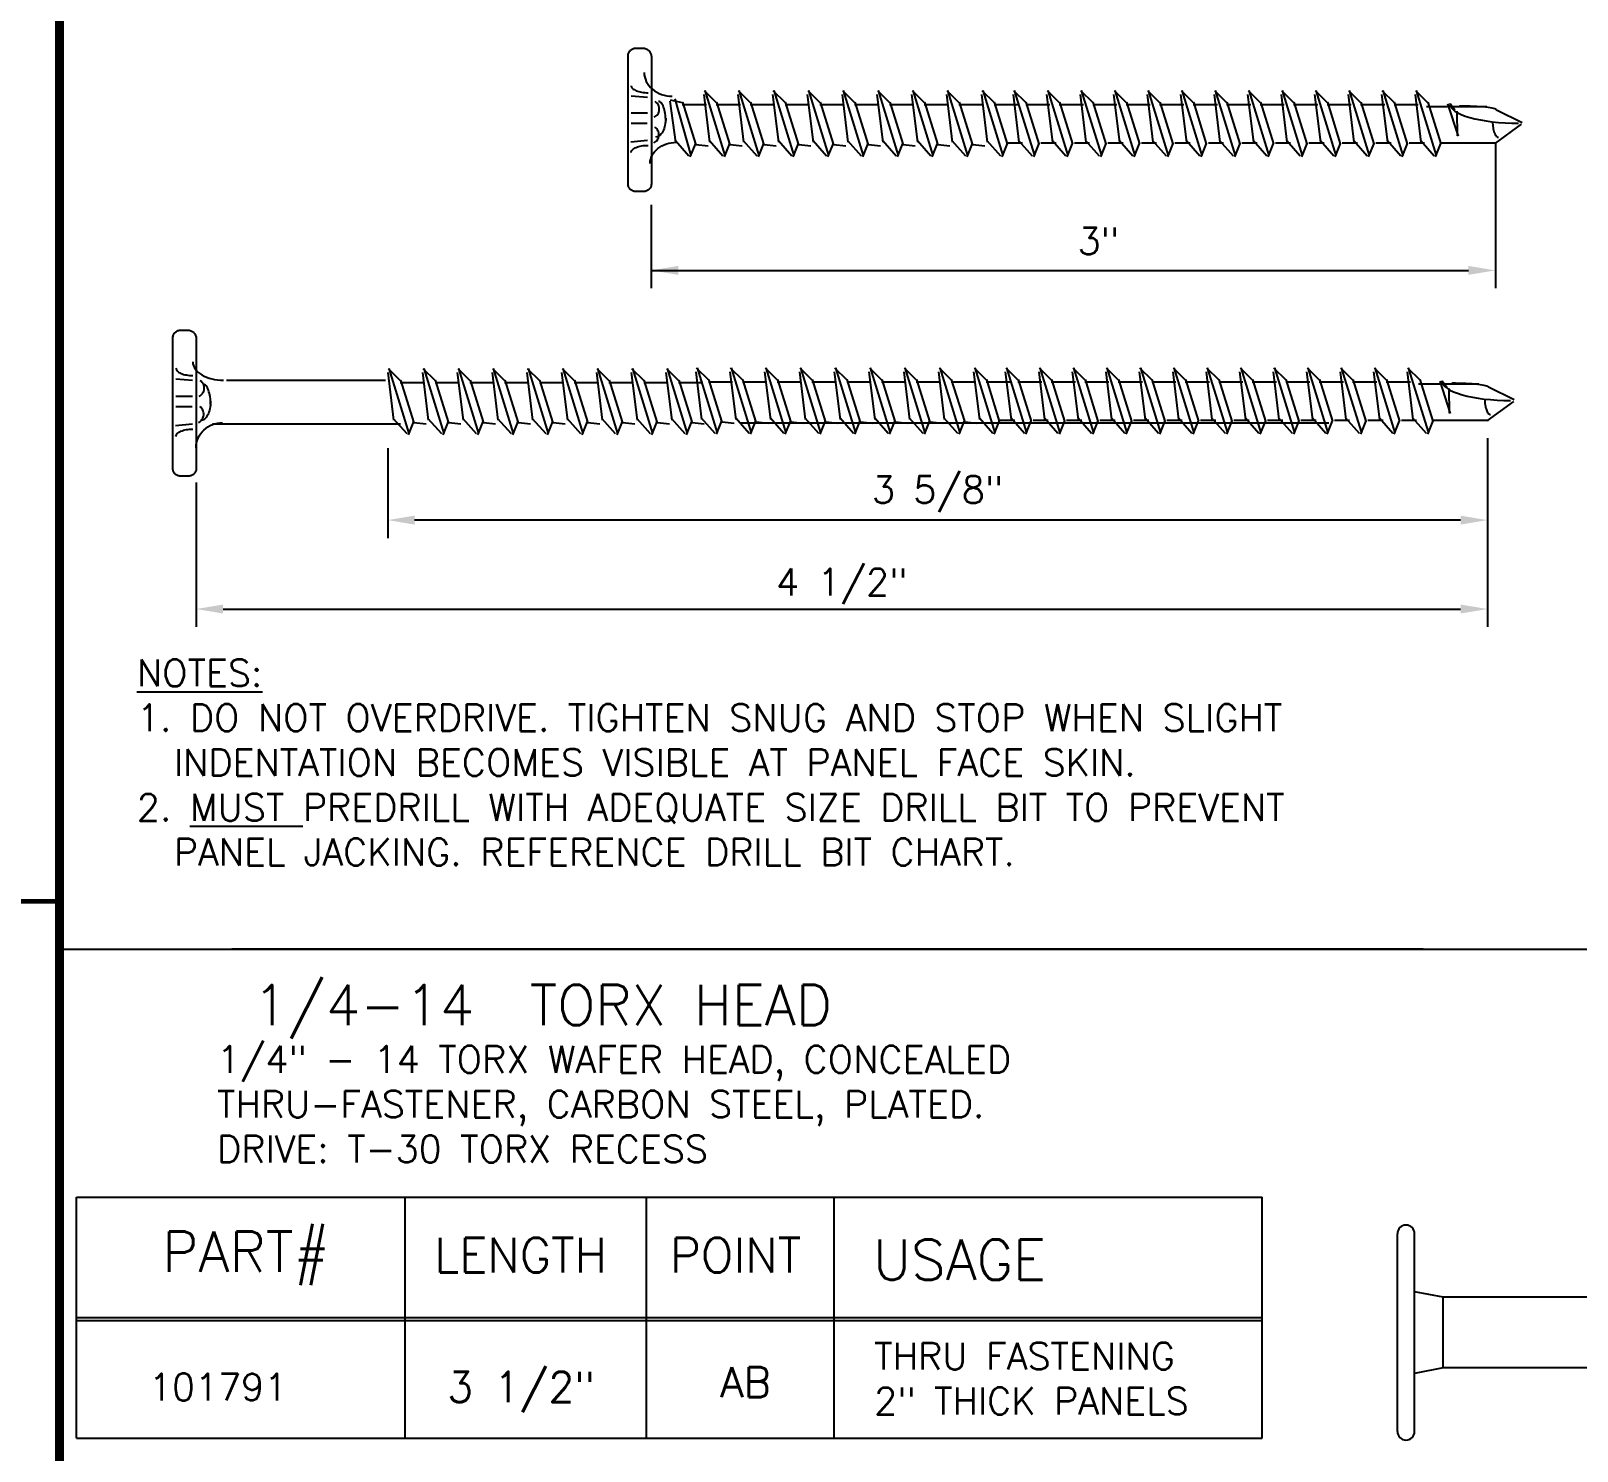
# Model space of a CAD drawing. Header units: inches. Extents: x 0 to 10293, y 0 to 4182.
# Drawn here: x 222.52 to 244.08, y 24.94 to 44.75 of the extents above; entities that cross this region are included whole.
import ezdxf
from ezdxf.enums import TextEntityAlignment as Align

# ---------------------------------------------------------------- set-up
doc = ezdxf.new("R2010")
doc.units = ezdxf.units.IN
doc.header["$LTSCALE"] = 48
doc.header["$MEASUREMENT"] = 0
doc.layers.add('FAST', color=1, linetype='Continuous')
doc.styles.add('SIMPLEX', font='SIMPLEX.SHX')

# ---------------------------------------------------------------- blocks, each defined once
blk = doc.blocks.new('A$C2A3275DE')
at = {"layer": 'FAST', "linetype": 'Continuous'}
for p, q in [((0.002, 1.956), (0, 1.946)), ((0, 1.946), (0, 1.935)), ((0.004, 1.965), (0.002, 1.956)), ((0.008, 1.975), (0.004, 1.965)), ((0.012, 1.984), (0.008, 1.975)), ((0.017, 1.992), (0.012, 1.984)), ((0.023, 2.001), (0.017, 1.992)), ((0.03, 2.008), (0.023, 2.001)), ((0.038, 2.015), (0.03, 2.008)), ((0.046, 2.021), (0.038, 2.015)), ((0.054, 2.026), (0.046, 2.021)), ((0.063, 2.03), (0.054, 2.026)), ((0.073, 2.034), (0.063, 2.03)), ((0.083, 2.036), (0.073, 2.034)), ((0.093, 2.038), (0.083, 2.036)), ((0.103, 2.038), (0.093, 2.038)), ((0.219, 2.038), (0.103, 2.038)), ((0.229, 2.038), (0.219, 2.038)), ((0.239, 2.036), (0.229, 2.038)), ((0.249, 2.034), (0.239, 2.036)), ((0.259, 2.03), (0.249, 2.034)), ((0.269, 2.026), (0.259, 2.03)), ((0.277, 2.02), (0.269, 2.026)), ((0.286, 2.014), (0.277, 2.02)), ((0.294, 2.007), (0.286, 2.014)), ((0.301, 1.999), (0.294, 2.007)), ((0.307, 1.991), (0.301, 1.999)), ((0.312, 1.982), (0.307, 1.991)), ((0.317, 1.973), (0.312, 1.982)), ((0.32, 1.963), (0.317, 1.973)), ((0.323, 1.953), (0.32, 1.963)), ((0.324, 1.943), (0.323, 1.953)), ((0.325, 1.932), (0.324, 1.943)), ((0, 1.935), (0, 0.108)), ((0.325, 0.12), (0.325, 1.932)), ((0.322, 1.642), (0.324, 1.607)), ((0.324, 1.607), (0.329, 1.573)), ((0.329, 1.573), (0.338, 1.54)), ((0.338, 1.54), (0.35, 1.508)), ((0.038, 1.331), (0.273, 1.309)), ((0.043, 1.483), (0.044, 1.473)), ((0.044, 1.473), (0.048, 1.463)), ((0.048, 1.463), (0.053, 1.453)), ((0.053, 1.453), (0.061, 1.444)), ((0.061, 1.444), (0.071, 1.435)), ((0.071, 1.435), (0.083, 1.427)), ((0.083, 1.427), (0.097, 1.419)), ((0.097, 1.419), (0.112, 1.411)), ((0.112, 1.411), (0.13, 1.405)), ((0.13, 1.405), (0.148, 1.399)), ((0.148, 1.399), (0.168, 1.394)), ((0.168, 1.394), (0.189, 1.389)), ((0.189, 1.389), (0.21, 1.386)), ((0.21, 1.386), (0.233, 1.384)), ((0.233, 1.384), (0.256, 1.382)), ((0.256, 1.382), (0.279, 1.382)), ((0.35, 1.508), (0.366, 1.477)), ((0.366, 1.477), (0.384, 1.448)), ((0.384, 1.448), (0.406, 1.421)), ((0.406, 1.421), (0.431, 1.395)), ((0.431, 1.395), (0.458, 1.372)), ((0.458, 1.372), (0.487, 1.351)), ((0.487, 1.351), (0.518, 1.334)), ((0.518, 1.334), (0.551, 1.319)), ((0.551, 1.319), (0.585, 1.308)), ((0.553, 1.307), (3.172, 1.307)), ((0.585, 1.308), (0.62, 1.3)), ((0.62, 1.3), (0.656, 1.295)), ((0.656, 1.295), (0.693, 1.293)), ((3.013, 0.537), (3.292, 1.442)), ((3.265, 1.45), (3.077, 1.24)), ((3.284, 1.462), (3.359, 1.277)), ((3.362, 1.288), (3.531, 1.307)), ((3.498, 0.537), (3.777, 1.442)), ((3.75, 1.45), (3.562, 1.24)), ((3.769, 1.462), (3.844, 1.277)), ((3.848, 1.288), (4.016, 1.307)), ((3.983, 0.537), (4.262, 1.442)), ((4.235, 1.45), (4.047, 1.24)), ((4.254, 1.462), (4.329, 1.277)), ((4.333, 1.288), (4.501, 1.307)), ((4.468, 0.537), (4.747, 1.442)), ((4.72, 1.45), (4.532, 1.24)), ((4.739, 1.462), (4.814, 1.277)), ((4.818, 1.288), (4.986, 1.307)), ((4.953, 0.537), (5.232, 1.442)), ((5.205, 1.45), (5.017, 1.24)), ((5.224, 1.462), (5.299, 1.277)), ((5.303, 1.288), (5.471, 1.307)), ((5.438, 0.537), (5.717, 1.442)), ((5.69, 1.45), (5.503, 1.24)), ((5.709, 1.462), (5.784, 1.277)), ((5.788, 1.288), (5.956, 1.307)), ((5.923, 0.537), (6.202, 1.442)), ((6.175, 1.45), (5.988, 1.24)), ((6.194, 1.462), (6.269, 1.277)), ((6.273, 1.288), (6.441, 1.307)), ((6.408, 0.537), (6.687, 1.442)), ((6.66, 1.45), (6.473, 1.24)), ((6.679, 1.462), (6.754, 1.277)), ((6.758, 1.288), (6.926, 1.307)), ((6.893, 0.537), (7.172, 1.442)), ((7.145, 1.45), (6.958, 1.24)), ((7.164, 1.462), (7.239, 1.277)), ((7.243, 1.288), (7.411, 1.307)), ((7.31, 0.528), (7.589, 1.432)), ((7.562, 1.441), (7.374, 1.231)), ((7.581, 1.453), (7.656, 1.268)), ((7.66, 1.279), (7.828, 1.298)), ((7.784, 0.528), (8.064, 1.432)), ((8.037, 1.441), (7.849, 1.231)), ((7.922, 1.294), (16.122, 1.294)), ((8.055, 1.453), (8.13, 1.268)), ((8.134, 1.279), (8.303, 1.298)), ((8.269, 0.528), (8.549, 1.432)), ((8.522, 1.441), (8.334, 1.231)), ((8.541, 1.453), (8.616, 1.268)), ((8.619, 1.279), (8.788, 1.298)), ((8.755, 0.528), (9.034, 1.432)), ((9.007, 1.441), (8.819, 1.231)), ((9.026, 1.453), (9.101, 1.268)), ((9.105, 1.279), (9.273, 1.298)), ((9.24, 0.528), (9.519, 1.432)), ((9.492, 1.441), (9.304, 1.231)), ((9.511, 1.453), (9.586, 1.268)), ((9.59, 1.279), (9.758, 1.298)), ((9.725, 0.528), (10.004, 1.432)), ((9.977, 1.441), (9.789, 1.231)), ((9.996, 1.453), (10.071, 1.268)), ((10.075, 1.279), (10.243, 1.298)), ((10.21, 0.528), (10.489, 1.432)), ((10.462, 1.441), (10.274, 1.231)), ((10.481, 1.453), (10.556, 1.268)), ((10.56, 1.279), (10.728, 1.298)), ((10.695, 0.528), (10.974, 1.432)), ((10.947, 1.441), (10.759, 1.231)), ((10.966, 1.453), (11.041, 1.268)), ((11.045, 1.279), (11.213, 1.298)), ((11.183, 0.528), (11.463, 1.432)), ((11.436, 1.441), (11.248, 1.231)), ((11.454, 1.453), (11.529, 1.268)), ((11.625, 0.528), (11.904, 1.432)), ((11.877, 1.441), (11.69, 1.231)), ((11.896, 1.453), (11.971, 1.268)), ((12.092, 0.528), (12.372, 1.432)), ((12.344, 1.441), (12.157, 1.231)), ((12.363, 1.453), (12.438, 1.268)), ((12.559, 0.528), (12.839, 1.432)), ((12.811, 1.441), (12.624, 1.231)), ((12.83, 1.453), (12.905, 1.268)), ((13.026, 0.528), (13.306, 1.432)), ((13.278, 1.441), (13.091, 1.231)), ((13.297, 1.453), (13.372, 1.268)), ((13.493, 0.528), (13.773, 1.432)), ((13.746, 1.441), (13.558, 1.231)), ((13.764, 1.453), (13.839, 1.268)), ((13.96, 0.528), (14.24, 1.432)), ((14.213, 1.441), (14.025, 1.231)), ((14.231, 1.453), (14.306, 1.268)), ((14.427, 0.528), (14.707, 1.432)), ((14.68, 1.441), (14.492, 1.231)), ((14.698, 1.453), (14.773, 1.268)), ((14.895, 0.528), (15.174, 1.432)), ((15.147, 1.441), (14.959, 1.231)), ((15.166, 1.453), (15.241, 1.268)), ((15.362, 0.528), (15.641, 1.432)), ((15.614, 1.441), (15.426, 1.231)), ((15.633, 1.453), (15.708, 1.268)), ((15.829, 0.528), (16.108, 1.432)), ((16.081, 1.441), (15.894, 1.231)), ((16.1, 1.453), (16.175, 1.268)), ((16.296, 0.528), (16.575, 1.432)), ((16.548, 1.441), (16.361, 1.231)), ((16.567, 1.453), (16.642, 1.268)), ((16.763, 0.528), (17.042, 1.432)), ((17.015, 1.441), (16.828, 1.231)), ((17.034, 1.453), (17.109, 1.268)), ((17.23, 0.528), (17.51, 1.432)), ((17.482, 1.441), (17.295, 1.231)), ((17.501, 1.453), (17.576, 1.268)), ((0.359, 1.29), (0.374, 1.281)), ((0.374, 1.281), (0.387, 1.271)), ((0.4, 1.263), (0.386, 1.264)), ((0.387, 1.271), (0.399, 1.259)), ((0.4, 1.09), (0.388, 1.078)), ((0.399, 1.259), (0.409, 1.246)), ((0.413, 1.259), (0.4, 1.263)), ((0.41, 1.103), (0.4, 1.09)), ((0.409, 1.246), (0.417, 1.231)), ((0.418, 1.118), (0.41, 1.103)), ((0.426, 1.252), (0.413, 1.259)), ((0.417, 1.231), (0.424, 1.216)), ((0.424, 1.133), (0.418, 1.118)), ((0.424, 1.216), (0.428, 1.2)), ((0.428, 1.149), (0.424, 1.133)), ((0.439, 1.243), (0.426, 1.252)), ((0.428, 1.2), (0.431, 1.183)), ((0.431, 1.166), (0.428, 1.149)), ((0.431, 1.183), (0.431, 1.166)), ((0.452, 1.232), (0.439, 1.243)), ((0.463, 1.219), (0.452, 1.232)), ((0.475, 1.203), (0.463, 1.219)), ((0.485, 1.185), (0.475, 1.203)), ((0.494, 1.165), (0.485, 1.185)), ((0.502, 1.144), (0.494, 1.165)), ((0.509, 1.121), (0.502, 1.144)), ((0.515, 1.098), (0.509, 1.121)), ((0.52, 1.073), (0.515, 1.098)), ((2.996, 0.591), (3.077, 1.258)), ((3.174, 0.697), (3.355, 1.282)), ((3.481, 0.591), (3.562, 1.258)), ((3.659, 0.697), (3.84, 1.282)), ((3.966, 0.591), (4.047, 1.258)), ((4.144, 0.697), (4.325, 1.282)), ((4.451, 0.591), (4.532, 1.258)), ((4.629, 0.697), (4.81, 1.282)), ((4.936, 0.591), (5.017, 1.258)), ((5.114, 0.697), (5.296, 1.282)), ((5.421, 0.591), (5.503, 1.258)), ((5.6, 0.697), (5.781, 1.282)), ((5.906, 0.591), (5.988, 1.258)), ((6.085, 0.697), (6.266, 1.282)), ((6.391, 0.591), (6.473, 1.258)), ((6.57, 0.697), (6.751, 1.282)), ((6.876, 0.591), (6.958, 1.258)), ((7.055, 0.697), (7.236, 1.282)), ((7.293, 0.581), (7.374, 1.249)), ((7.471, 0.688), (7.652, 1.273)), ((7.768, 0.581), (7.849, 1.249)), ((7.946, 0.688), (8.127, 1.273)), ((8.253, 0.581), (8.334, 1.249)), ((8.431, 0.688), (8.612, 1.273)), ((8.738, 0.581), (8.819, 1.249)), ((8.916, 0.688), (9.097, 1.273)), ((9.223, 0.581), (9.304, 1.249)), ((9.401, 0.688), (9.582, 1.273)), ((9.708, 0.581), (9.789, 1.249)), ((9.886, 0.688), (10.067, 1.273)), ((10.193, 0.581), (10.274, 1.249)), ((10.371, 0.688), (10.552, 1.273)), ((10.678, 0.581), (10.759, 1.249)), ((10.856, 0.688), (11.038, 1.273)), ((11.167, 0.581), (11.248, 1.249)), ((11.345, 0.688), (11.526, 1.273)), ((11.529, 1.255), (11.741, 1.255)), ((11.608, 0.581), (11.69, 1.249)), ((11.787, 0.688), (11.968, 1.273)), ((11.996, 1.255), (12.208, 1.255)), ((12.076, 0.581), (12.157, 1.249)), ((12.254, 0.688), (12.435, 1.273)), ((12.463, 1.255), (12.676, 1.255)), ((12.543, 0.581), (12.624, 1.249)), ((12.721, 0.688), (12.902, 1.273)), ((12.93, 1.255), (13.143, 1.255)), ((13.01, 0.581), (13.091, 1.249)), ((13.188, 0.688), (13.369, 1.273)), ((13.397, 1.255), (13.61, 1.255)), ((13.477, 0.581), (13.558, 1.249)), ((13.655, 0.688), (13.836, 1.273)), ((13.864, 1.255), (14.077, 1.255)), ((13.944, 0.581), (14.025, 1.249)), ((14.122, 0.688), (14.303, 1.273)), ((14.331, 1.255), (14.544, 1.255)), ((14.411, 0.581), (14.492, 1.249)), ((14.589, 0.688), (14.77, 1.273)), ((14.799, 1.255), (15.011, 1.255)), ((14.878, 0.581), (14.959, 1.249)), ((15.056, 0.688), (15.237, 1.273)), ((15.266, 1.255), (15.478, 1.255)), ((15.345, 0.581), (15.426, 1.249)), ((15.523, 0.688), (15.704, 1.273)), ((15.733, 1.255), (15.945, 1.255)), ((15.812, 0.581), (15.894, 1.249)), ((15.991, 0.688), (16.171, 1.273)), ((16.2, 1.255), (16.412, 1.255)), ((16.279, 0.581), (16.361, 1.249)), ((16.458, 0.688), (16.639, 1.273)), ((16.667, 1.255), (16.879, 1.255)), ((16.746, 0.581), (16.828, 1.249)), ((16.925, 0.688), (17.106, 1.273)), ((17.134, 1.255), (17.346, 1.255)), ((17.214, 0.581), (17.295, 1.249)), ((17.392, 0.688), (17.573, 1.273)), ((17.573, 1.255), (18.348, 1.255)), ((17.817, 1.162), (17.673, 0.713)), ((17.806, 1.16), (17.801, 0.814)), ((18.305, 1.063), (18.309, 1.081)), ((18.309, 1.081), (18.314, 1.098)), ((18.314, 1.098), (18.32, 1.115)), ((18.32, 1.115), (18.326, 1.129)), ((18.326, 1.129), (18.332, 1.142)), ((18.33, 1.265), (18.7, 0.996)), ((18.332, 1.142), (18.339, 1.153)), ((18.339, 1.153), (18.346, 1.162)), ((18.346, 1.162), (18.353, 1.17)), ((18.353, 1.17), (18.361, 1.175)), ((18.361, 1.175), (18.369, 1.178)), ((18.369, 1.178), (18.377, 1.179)), ((0.043, 1.067), (0.268, 1.067)), ((0.043, 0.921), (0.273, 0.921)), ((0.365, 0.925), (0.38, 0.916)), ((0.388, 1.078), (0.374, 1.067)), ((0.38, 0.916), (0.393, 0.906)), ((0.393, 0.906), (0.405, 0.894)), ((0.405, 0.894), (0.415, 0.881)), ((0.415, 0.881), (0.423, 0.866)), ((0.423, 0.866), (0.429, 0.851)), ((0.509, 0.884), (0.503, 0.861)), ((0.514, 0.907), (0.509, 0.884)), ((0.518, 0.932), (0.514, 0.907)), ((0.522, 0.958), (0.518, 0.932)), ((0.523, 1.047), (0.52, 1.073)), ((0.524, 0.984), (0.522, 0.958)), ((0.525, 1.021), (0.523, 1.047)), ((0.525, 1.012), (0.524, 0.984)), ((0.526, 1.039), (0.525, 1.012)), ((0.526, 0.994), (0.525, 1.021)), ((17.859, 0.861), (17.915, 0.882)), ((17.915, 0.882), (17.979, 0.903)), ((17.979, 0.903), (18.049, 0.921)), ((18.049, 0.921), (18.125, 0.937)), ((18.125, 0.937), (18.205, 0.951)), ((18.205, 0.951), (18.29, 0.962)), ((18.29, 0.962), (18.378, 0.971)), ((18.296, 0.981), (18.297, 1.002)), ((18.296, 0.959), (18.296, 0.981)), ((18.297, 1.002), (18.299, 1.023)), ((18.299, 1.023), (18.302, 1.043)), ((18.302, 1.043), (18.305, 1.063)), ((18.349, 0.794), (18.706, 0.971)), ((18.378, 0.971), (18.469, 0.978)), ((18.469, 0.978), (18.562, 0.982)), ((18.562, 0.982), (18.657, 0.983)), ((0.043, 0.68), (0.273, 0.697)), ((0.393, 0.713), (0.38, 0.702)), ((0.405, 0.725), (0.393, 0.713)), ((0.415, 0.738), (0.405, 0.725)), ((0.423, 0.753), (0.415, 0.738)), ((0.43, 0.768), (0.423, 0.753)), ((0.435, 0.76), (0.425, 0.759)), ((0.429, 0.851), (0.434, 0.835)), ((0.434, 0.784), (0.43, 0.768)), ((0.434, 0.835), (0.436, 0.818)), ((0.436, 0.801), (0.434, 0.784)), ((0.434, 0.643), (0.468, 0.658)), ((0.445, 0.764), (0.435, 0.76)), ((0.436, 0.818), (0.436, 0.801)), ((0.454, 0.771), (0.445, 0.764)), ((0.464, 0.78), (0.454, 0.771)), ((0.473, 0.792), (0.464, 0.78)), ((0.468, 0.658), (0.504, 0.671)), ((0.481, 0.806), (0.473, 0.792)), ((0.489, 0.822), (0.481, 0.806)), ((0.496, 0.841), (0.489, 0.822)), ((0.503, 0.861), (0.496, 0.841)), ((0.504, 0.671), (0.542, 0.682)), ((0.542, 0.682), (0.581, 0.69)), ((0.581, 0.69), (0.622, 0.696)), ((0.622, 0.696), (0.664, 0.7)), ((0.664, 0.7), (0.707, 0.701)), ((0.749, 0.701), (2.967, 0.701)), ((3.002, 0.535), (3.171, 0.702)), ((3.171, 0.733), (3.509, 0.733)), ((3.487, 0.535), (3.656, 0.702)), ((3.656, 0.733), (3.994, 0.733)), ((3.972, 0.535), (4.141, 0.702)), ((4.141, 0.733), (4.479, 0.733)), ((4.457, 0.535), (4.626, 0.702)), ((4.626, 0.733), (4.964, 0.733)), ((4.942, 0.535), (5.111, 0.702)), ((5.111, 0.733), (5.449, 0.733)), ((5.428, 0.535), (5.596, 0.702)), ((5.596, 0.733), (5.934, 0.733)), ((5.913, 0.535), (6.081, 0.702)), ((6.081, 0.733), (6.419, 0.733)), ((6.398, 0.535), (6.566, 0.702)), ((6.566, 0.733), (6.904, 0.733)), ((6.883, 0.535), (7.051, 0.702)), ((7.051, 0.733), (7.389, 0.733)), ((7.299, 0.526), (7.468, 0.693)), ((7.468, 0.724), (7.806, 0.724)), ((7.774, 0.526), (7.943, 0.693)), ((7.943, 0.724), (8.28, 0.724)), ((8.259, 0.526), (8.428, 0.693)), ((8.428, 0.724), (8.766, 0.724)), ((8.744, 0.526), (8.913, 0.693)), ((8.913, 0.724), (9.251, 0.724)), ((9.229, 0.526), (9.398, 0.693)), ((9.398, 0.724), (9.736, 0.724)), ((9.714, 0.526), (9.883, 0.693)), ((9.883, 0.724), (10.221, 0.724)), ((10.199, 0.526), (10.368, 0.693)), ((10.368, 0.724), (10.706, 0.724)), ((10.685, 0.526), (10.853, 0.693)), ((10.853, 0.724), (11.191, 0.724)), ((11.173, 0.526), (11.342, 0.693)), ((11.342, 0.724), (11.679, 0.724)), ((11.615, 0.526), (11.783, 0.693)), ((11.783, 0.724), (12.121, 0.724)), ((12.082, 0.526), (12.251, 0.693)), ((12.251, 0.724), (12.588, 0.724)), ((12.549, 0.526), (12.718, 0.693)), ((12.718, 0.724), (13.055, 0.724)), ((13.016, 0.526), (13.185, 0.693)), ((13.185, 0.724), (13.522, 0.724)), ((13.483, 0.526), (13.652, 0.693)), ((13.652, 0.724), (13.989, 0.724)), ((13.95, 0.526), (14.119, 0.693)), ((14.119, 0.724), (14.456, 0.724)), ((14.417, 0.526), (14.586, 0.693)), ((14.586, 0.724), (14.923, 0.724)), ((14.884, 0.526), (15.053, 0.693)), ((15.053, 0.724), (15.391, 0.724)), ((15.352, 0.526), (15.52, 0.693)), ((15.52, 0.724), (15.858, 0.724)), ((15.818, 0.526), (15.987, 0.693)), ((15.987, 0.724), (16.325, 0.724)), ((16.286, 0.526), (16.454, 0.693)), ((16.454, 0.724), (16.792, 0.724)), ((16.753, 0.526), (16.921, 0.693)), ((16.921, 0.724), (17.259, 0.724)), ((17.22, 0.526), (17.389, 0.693)), ((17.373, 0.751), (18.215, 0.751)), ((17.698, 0.708), (17.703, 0.735)), ((17.703, 0.735), (17.716, 0.762)), ((17.768, 0.8), (17.704, 0.713)), ((17.716, 0.762), (17.739, 0.788)), ((17.739, 0.788), (17.771, 0.813)), ((17.771, 0.813), (17.811, 0.838)), ((17.811, 0.838), (17.859, 0.861)), ((17.886, 0.743), (17.835, 0.743)), ((17.936, 0.744), (17.886, 0.743)), ((17.984, 0.746), (17.936, 0.744)), ((18.032, 0.747), (17.984, 0.746)), ((18.077, 0.75), (18.032, 0.747)), ((18.12, 0.752), (18.077, 0.75)), ((18.16, 0.756), (18.12, 0.752)), ((18.198, 0.759), (18.16, 0.756)), ((18.232, 0.763), (18.198, 0.759)), ((18.262, 0.768), (18.232, 0.763)), ((18.288, 0.772), (18.262, 0.768)), ((18.309, 0.777), (18.288, 0.772)), ((18.326, 0.782), (18.309, 0.777)), ((18.338, 0.787), (18.326, 0.782)), ((18.345, 0.793), (18.338, 0.787)), ((18.348, 0.798), (18.345, 0.793)), ((0.043, 0.534), (0.044, 0.544)), ((0.044, 0.544), (0.048, 0.554)), ((0.048, 0.554), (0.053, 0.563)), ((0.053, 0.563), (0.061, 0.573)), ((0.061, 0.573), (0.071, 0.582)), ((0.071, 0.582), (0.083, 0.59)), ((0.083, 0.59), (0.097, 0.598)), ((0.097, 0.598), (0.112, 0.605)), ((0.112, 0.605), (0.13, 0.612)), ((0.13, 0.612), (0.148, 0.618)), ((0.148, 0.618), (0.168, 0.623)), ((0.168, 0.623), (0.189, 0.627)), ((0.189, 0.627), (0.21, 0.631)), ((0.21, 0.631), (0.233, 0.633)), ((0.233, 0.633), (0.256, 0.635)), ((0.256, 0.635), (0.279, 0.635)), ((0.276, 0.444), (0.278, 0.469)), ((0.278, 0.469), (0.285, 0.494)), ((0.285, 0.494), (0.295, 0.519)), ((0.295, 0.519), (0.309, 0.542)), ((0.309, 0.542), (0.327, 0.565)), ((0.327, 0.565), (0.348, 0.587)), ((0.348, 0.587), (0.374, 0.607)), ((0.374, 0.607), (0.402, 0.626)), ((0.402, 0.626), (0.434, 0.643)), ((0, 0.108), (0.001, 0.097)), ((0.001, 0.097), (0.002, 0.087)), ((0.002, 0.087), (0.005, 0.076)), ((0.005, 0.076), (0.008, 0.067)), ((0.008, 0.067), (0.013, 0.057)), ((0.013, 0.057), (0.018, 0.048)), ((0.018, 0.048), (0.024, 0.039)), ((0.024, 0.039), (0.032, 0.032)), ((0.032, 0.032), (0.039, 0.024)), ((0.039, 0.024), (0.048, 0.018)), ((0.048, 0.018), (0.057, 0.013)), ((0.057, 0.013), (0.067, 0.008)), ((0.067, 0.008), (0.076, 0.005)), ((0.076, 0.005), (0.087, 0.002)), ((0.087, 0.002), (0.097, 0.001)), ((0.097, 0.001), (0.108, 0)), ((0.108, 0), (0.204, 0)), ((0.204, 0), (0.216, 0.001)), ((0.216, 0.001), (0.228, 0.002)), ((0.228, 0.002), (0.239, 0.005)), ((0.239, 0.005), (0.25, 0.009)), ((0.25, 0.009), (0.261, 0.014)), ((0.261, 0.014), (0.271, 0.02)), ((0.271, 0.02), (0.281, 0.027)), ((0.281, 0.027), (0.289, 0.035)), ((0.289, 0.035), (0.297, 0.044)), ((0.297, 0.044), (0.304, 0.054)), ((0.304, 0.054), (0.311, 0.064)), ((0.311, 0.064), (0.316, 0.074)), ((0.316, 0.074), (0.32, 0.085)), ((0.32, 0.085), (0.322, 0.097)), ((0.322, 0.097), (0.324, 0.109)), ((0.324, 0.109), (0.325, 0.12))]:
    blk.add_line(p, q, dxfattribs=at)
blk = doc.blocks.new('A$C52C63988')
at = {"layer": 'FAST', "linetype": 'Continuous'}
for p, q in [((0.012, 1.946), (0.008, 1.937)), ((0.017, 1.955), (0.012, 1.946)), ((0.023, 1.963), (0.017, 1.955)), ((0.03, 1.97), (0.023, 1.963)), ((0.038, 1.977), (0.03, 1.97)), ((0.046, 1.983), (0.038, 1.977)), ((0.054, 1.988), (0.046, 1.983)), ((0.063, 1.992), (0.054, 1.988)), ((0.073, 1.995), (0.063, 1.992)), ((0.082, 1.998), (0.073, 1.995)), ((0.092, 1.999), (0.082, 1.998)), ((0.102, 2), (0.092, 1.999)), ((0.218, 2), (0.102, 2)), ((0.228, 1.999), (0.218, 2)), ((0.239, 1.998), (0.228, 1.999)), ((0.249, 1.995), (0.239, 1.998)), ((0.258, 1.992), (0.249, 1.995)), ((0.268, 1.987), (0.258, 1.992)), ((0.277, 1.982), (0.268, 1.987)), ((0.285, 1.976), (0.277, 1.982)), ((0.293, 1.969), (0.285, 1.976)), ((0.3, 1.961), (0.293, 1.969)), ((0.306, 1.953), (0.3, 1.961)), ((0.311, 1.945), (0.306, 1.953)), ((0.316, 1.935), (0.311, 1.945)), ((0.001, 1.909), (0, 1.899)), ((0, 1.899), (0, 0.106)), ((0.002, 1.918), (0.001, 1.909)), ((0.004, 1.928), (0.002, 1.918)), ((0.008, 1.937), (0.004, 1.928)), ((0.319, 1.926), (0.316, 1.935)), ((0.322, 1.916), (0.319, 1.926)), ((0.323, 1.906), (0.322, 1.916)), ((0.324, 1.895), (0.323, 1.906)), ((0.324, 0.118), (0.324, 1.895)), ((0.307, 1.608), (0.309, 1.579)), ((0.309, 1.579), (0.315, 1.551)), ((0.315, 1.551), (0.323, 1.523)), ((0.323, 1.523), (0.335, 1.496)), ((0.867, 1.518), (0.942, 1.332)), ((1.342, 1.518), (1.417, 1.332)), ((1.817, 1.518), (1.892, 1.332)), ((2.302, 1.518), (2.377, 1.332)), ((2.787, 1.518), (2.862, 1.332)), ((3.272, 1.518), (3.347, 1.332)), ((3.757, 1.518), (3.832, 1.332)), ((4.242, 1.518), (4.317, 1.332)), ((4.727, 1.518), (4.802, 1.332)), ((5.216, 1.518), (5.291, 1.332)), ((5.657, 1.518), (5.732, 1.332)), ((6.124, 1.518), (6.199, 1.332)), ((6.591, 1.518), (6.666, 1.332)), ((7.058, 1.518), (7.133, 1.332)), ((7.525, 1.518), (7.601, 1.332)), ((7.993, 1.518), (8.068, 1.332)), ((8.46, 1.518), (8.535, 1.332)), ((8.927, 1.518), (9.002, 1.332)), ((9.394, 1.518), (9.469, 1.332)), ((9.861, 1.518), (9.936, 1.332)), ((10.328, 1.518), (10.403, 1.332)), ((10.795, 1.518), (10.87, 1.332)), ((11.262, 1.518), (11.337, 1.332)), ((0.037, 1.306), (0.272, 1.284)), ((0.043, 1.455), (0.044, 1.445)), ((0.044, 1.445), (0.048, 1.435)), ((0.048, 1.435), (0.053, 1.426)), ((0.053, 1.426), (0.061, 1.417)), ((0.061, 1.417), (0.071, 1.408)), ((0.071, 1.408), (0.083, 1.4)), ((0.083, 1.4), (0.096, 1.392)), ((0.096, 1.392), (0.112, 1.385)), ((0.112, 1.385), (0.129, 1.378)), ((0.129, 1.378), (0.148, 1.372)), ((0.148, 1.372), (0.167, 1.367)), ((0.167, 1.367), (0.188, 1.363)), ((0.188, 1.363), (0.21, 1.36)), ((0.21, 1.36), (0.232, 1.358)), ((0.232, 1.358), (0.255, 1.356)), ((0.255, 1.356), (0.278, 1.356)), ((0.335, 1.496), (0.35, 1.47)), ((0.35, 1.47), (0.369, 1.445)), ((0.358, 1.321), (0.373, 1.313)), ((0.369, 1.445), (0.39, 1.422)), ((0.373, 1.313), (0.386, 1.303)), ((0.386, 1.303), (0.398, 1.291)), ((0.39, 1.422), (0.414, 1.401)), ((0.414, 1.401), (0.441, 1.381)), ((0.441, 1.381), (0.47, 1.364)), ((0.47, 1.364), (0.501, 1.349)), ((0.501, 1.349), (0.533, 1.337)), ((0.533, 1.337), (0.566, 1.327)), ((0.566, 1.327), (0.601, 1.32)), ((0.58, 0.74), (0.661, 1.314)), ((0.601, 1.32), (0.636, 1.316)), ((0.636, 1.316), (0.672, 1.314)), ((0.652, 0.705), (0.876, 1.497)), ((0.848, 1.505), (0.661, 1.295)), ((0.758, 0.752), (0.939, 1.337)), ((0.946, 1.344), (1.115, 1.362)), ((1.054, 0.646), (1.136, 1.314)), ((1.071, 0.593), (1.35, 1.497)), ((1.323, 1.505), (1.136, 1.295)), ((1.233, 0.752), (1.414, 1.337)), ((1.421, 1.344), (1.589, 1.362)), ((1.529, 0.646), (1.61, 1.314)), ((1.546, 0.593), (1.825, 1.497)), ((1.798, 1.505), (1.61, 1.295)), ((1.707, 0.752), (1.888, 1.337)), ((1.896, 1.344), (2.064, 1.362)), ((2.014, 0.646), (2.095, 1.314)), ((2.031, 0.593), (2.31, 1.497)), ((2.283, 1.505), (2.095, 1.295)), ((2.192, 0.752), (2.373, 1.337)), ((2.381, 1.344), (2.549, 1.362)), ((2.499, 0.646), (2.581, 1.314)), ((2.516, 0.593), (2.795, 1.497)), ((2.768, 1.505), (2.581, 1.295)), ((2.678, 0.752), (2.859, 1.337)), ((2.866, 1.344), (3.034, 1.362)), ((2.984, 0.646), (3.066, 1.314)), ((3.001, 0.593), (3.28, 1.497)), ((3.253, 1.505), (3.066, 1.295)), ((3.163, 0.752), (3.344, 1.337)), ((3.351, 1.344), (3.519, 1.362)), ((3.469, 0.646), (3.551, 1.314)), ((3.486, 0.593), (3.765, 1.497)), ((3.738, 1.505), (3.551, 1.295)), ((3.648, 0.752), (3.829, 1.337)), ((3.836, 1.344), (4.004, 1.362)), ((3.954, 0.646), (4.036, 1.314)), ((3.971, 0.593), (4.25, 1.497)), ((4.223, 1.505), (4.036, 1.295)), ((4.133, 0.752), (4.314, 1.337)), ((4.321, 1.344), (4.489, 1.362)), ((4.439, 0.646), (4.521, 1.314)), ((4.456, 0.593), (4.735, 1.497)), ((4.708, 1.505), (4.521, 1.295)), ((4.618, 0.752), (4.799, 1.337)), ((4.806, 1.344), (4.974, 1.362)), ((4.928, 0.646), (5.009, 1.314)), ((4.945, 0.593), (5.224, 1.497)), ((5.197, 1.505), (5.009, 1.295)), ((5.106, 0.752), (5.287, 1.337)), ((5.29, 1.32), (5.502, 1.32)), ((5.37, 0.646), (5.451, 1.314)), ((5.386, 0.593), (5.666, 1.497)), ((5.638, 1.505), (5.451, 1.295)), ((5.548, 0.752), (5.729, 1.337)), ((5.757, 1.32), (5.97, 1.32)), ((5.837, 0.646), (5.918, 1.314)), ((5.853, 0.593), (6.133, 1.497)), ((6.106, 1.505), (5.918, 1.295)), ((6.015, 0.752), (6.196, 1.337)), ((6.224, 1.32), (6.437, 1.32)), ((6.304, 0.646), (6.385, 1.314)), ((6.32, 0.593), (6.6, 1.497)), ((6.573, 1.505), (6.385, 1.295)), ((6.482, 0.752), (6.663, 1.337)), ((6.691, 1.32), (6.904, 1.32)), ((6.771, 0.646), (6.852, 1.314)), ((6.787, 0.593), (7.067, 1.497)), ((7.04, 1.505), (6.852, 1.295)), ((6.949, 0.752), (7.13, 1.337)), ((7.158, 1.32), (7.371, 1.32)), ((7.238, 0.646), (7.319, 1.314)), ((7.254, 0.593), (7.534, 1.497)), ((7.507, 1.505), (7.319, 1.295)), ((7.416, 0.752), (7.597, 1.337)), ((7.626, 1.32), (7.838, 1.32)), ((7.705, 0.646), (7.786, 1.314)), ((7.722, 0.593), (8.001, 1.497)), ((7.974, 1.505), (7.786, 1.295)), ((7.883, 0.752), (8.064, 1.337)), ((8.093, 1.32), (8.305, 1.32)), ((8.172, 0.646), (8.253, 1.314)), ((8.189, 0.593), (8.468, 1.497)), ((8.441, 1.505), (8.253, 1.295)), ((8.351, 0.752), (8.531, 1.337)), ((8.56, 1.32), (8.772, 1.32)), ((8.639, 0.646), (8.721, 1.314)), ((8.656, 0.593), (8.935, 1.497)), ((8.908, 1.505), (8.721, 1.295)), ((8.818, 0.752), (8.999, 1.337)), ((9.027, 1.32), (9.239, 1.32)), ((9.106, 0.646), (9.188, 1.314)), ((9.123, 0.593), (9.402, 1.497)), ((9.375, 1.505), (9.188, 1.295)), ((9.285, 0.752), (9.466, 1.337)), ((9.494, 1.32), (9.706, 1.32)), ((9.574, 0.646), (9.655, 1.314)), ((9.59, 0.593), (9.87, 1.497)), ((9.842, 1.505), (9.655, 1.295)), ((9.752, 0.752), (9.933, 1.337)), ((9.961, 1.32), (10.174, 1.32)), ((10.041, 0.646), (10.122, 1.314)), ((10.057, 0.593), (10.337, 1.497)), ((10.309, 1.505), (10.122, 1.295)), ((10.219, 0.752), (10.4, 1.337)), ((10.428, 1.32), (10.641, 1.32)), ((10.508, 0.646), (10.589, 1.314)), ((10.524, 0.593), (10.804, 1.497)), ((10.776, 1.505), (10.589, 1.295)), ((10.686, 0.752), (10.867, 1.337)), ((10.895, 1.32), (11.108, 1.32)), ((10.975, 0.646), (11.056, 1.314)), ((10.991, 0.593), (11.271, 1.497)), ((11.244, 1.505), (11.056, 1.295)), ((11.153, 0.752), (11.334, 1.337)), ((11.334, 1.32), (12.109, 1.32)), ((12.091, 1.33), (12.461, 1.06)), ((0.387, 1.114), (0.373, 1.103)), ((0.398, 1.239), (0.384, 1.24)), ((0.398, 1.125), (0.387, 1.114)), ((0.398, 1.291), (0.408, 1.278)), ((0.412, 1.235), (0.398, 1.239)), ((0.408, 1.138), (0.398, 1.125)), ((0.408, 1.278), (0.416, 1.264)), ((0.416, 1.153), (0.408, 1.138)), ((0.425, 1.229), (0.412, 1.235)), ((0.416, 1.264), (0.422, 1.249)), ((0.423, 1.168), (0.416, 1.153)), ((0.422, 1.249), (0.427, 1.233)), ((0.427, 1.184), (0.423, 1.168)), ((0.438, 1.22), (0.425, 1.229)), ((0.427, 1.233), (0.429, 1.217)), ((0.429, 1.2), (0.427, 1.184)), ((0.429, 1.217), (0.429, 1.2)), ((0.45, 1.209), (0.438, 1.22)), ((0.462, 1.196), (0.45, 1.209)), ((0.473, 1.18), (0.462, 1.196)), ((0.483, 1.163), (0.473, 1.18)), ((0.493, 1.143), (0.483, 1.163)), ((0.501, 1.122), (0.493, 1.143)), ((0.508, 1.1), (0.501, 1.122)), ((0.514, 1.077), (0.508, 1.1)), ((11.579, 1.227), (11.434, 0.778)), ((11.567, 1.225), (11.562, 0.878)), ((12.059, 1.067), (12.061, 1.088)), ((12.061, 1.088), (12.063, 1.108)), ((12.063, 1.108), (12.067, 1.127)), ((12.067, 1.127), (12.071, 1.146)), ((12.071, 1.146), (12.075, 1.163)), ((12.075, 1.163), (12.081, 1.179)), ((12.081, 1.179), (12.087, 1.194)), ((12.087, 1.194), (12.093, 1.207)), ((12.093, 1.207), (12.1, 1.218)), ((12.1, 1.218), (12.107, 1.227)), ((12.107, 1.227), (12.114, 1.234)), ((12.114, 1.234), (12.122, 1.24)), ((12.122, 1.24), (12.13, 1.243)), ((12.13, 1.243), (12.138, 1.244)), ((0.043, 1.047), (0.267, 1.047)), ((0.043, 0.904), (0.272, 0.904)), ((0.364, 0.963), (0.378, 0.955)), ((0.378, 0.955), (0.392, 0.945)), ((0.392, 0.945), (0.403, 0.933)), ((0.403, 0.933), (0.413, 0.92)), ((0.413, 0.92), (0.422, 0.906)), ((0.422, 0.906), (0.428, 0.891)), ((0.428, 0.891), (0.432, 0.875)), ((0.432, 0.875), (0.435, 0.859)), ((0.507, 0.867), (0.501, 0.845)), ((0.512, 0.89), (0.507, 0.867)), ((0.517, 0.914), (0.512, 0.89)), ((0.518, 1.052), (0.514, 1.077)), ((0.52, 0.94), (0.517, 0.914)), ((0.521, 1.027), (0.518, 1.052)), ((0.522, 0.966), (0.52, 0.94)), ((0.524, 1.002), (0.521, 1.027)), ((0.524, 0.992), (0.522, 0.966)), ((0.524, 1.02), (0.524, 0.992)), ((0.524, 0.976), (0.524, 1.002)), ((11.53, 0.865), (11.465, 0.778)), ((11.501, 0.853), (11.532, 0.878)), ((11.532, 0.878), (11.572, 0.902)), ((11.572, 0.902), (11.62, 0.925)), ((11.62, 0.925), (11.676, 0.947)), ((11.676, 0.947), (11.74, 0.967)), ((11.74, 0.967), (11.81, 0.986)), ((11.81, 0.986), (11.886, 1.002)), ((11.886, 1.002), (11.966, 1.016)), ((11.966, 1.016), (12.051, 1.027)), ((12.051, 1.027), (12.139, 1.036)), ((12.057, 1.045), (12.059, 1.067)), ((12.057, 1.024), (12.057, 1.045)), ((12.109, 0.863), (12.107, 0.857)), ((12.11, 0.859), (12.467, 1.036)), ((12.139, 1.036), (12.23, 1.043)), ((12.23, 1.043), (12.323, 1.047)), ((12.323, 1.047), (12.418, 1.048)), ((0.043, 0.667), (0.272, 0.684)), ((0.392, 0.756), (0.379, 0.745)), ((0.404, 0.767), (0.392, 0.756)), ((0.414, 0.78), (0.404, 0.767)), ((0.422, 0.795), (0.414, 0.78)), ((0.428, 0.81), (0.422, 0.795)), ((0.433, 0.746), (0.423, 0.744)), ((0.433, 0.826), (0.428, 0.81)), ((0.435, 0.842), (0.433, 0.826)), ((0.443, 0.75), (0.433, 0.746)), ((0.435, 0.859), (0.435, 0.842)), ((0.453, 0.756), (0.443, 0.75)), ((0.462, 0.765), (0.453, 0.756)), ((0.471, 0.777), (0.462, 0.765)), ((0.466, 0.645), (0.502, 0.656)), ((0.479, 0.791), (0.471, 0.777)), ((0.487, 0.807), (0.479, 0.791)), ((0.495, 0.825), (0.487, 0.807)), ((0.501, 0.845), (0.495, 0.825)), ((0.502, 0.656), (0.539, 0.663)), ((0.539, 0.663), (0.578, 0.668)), ((0.578, 0.668), (0.616, 0.67)), ((0.586, 0.722), (0.755, 0.757)), ((0.755, 0.788), (1.092, 0.788)), ((1.061, 0.591), (1.229, 0.757)), ((1.229, 0.788), (1.567, 0.788)), ((1.535, 0.591), (1.704, 0.757)), ((1.704, 0.788), (2.042, 0.788)), ((2.02, 0.591), (2.189, 0.757)), ((2.189, 0.788), (2.527, 0.788)), ((2.506, 0.591), (2.674, 0.757)), ((2.674, 0.788), (3.012, 0.788)), ((2.991, 0.591), (3.159, 0.757)), ((3.159, 0.788), (3.497, 0.788)), ((3.476, 0.591), (3.644, 0.757)), ((3.644, 0.788), (3.982, 0.788)), ((3.961, 0.591), (4.129, 0.757)), ((4.129, 0.788), (4.467, 0.788)), ((4.446, 0.591), (4.614, 0.757)), ((4.614, 0.788), (4.952, 0.788)), ((4.934, 0.591), (5.103, 0.757)), ((5.103, 0.788), (5.441, 0.788)), ((5.376, 0.591), (5.545, 0.757)), ((5.545, 0.788), (5.882, 0.788)), ((5.843, 0.591), (6.012, 0.757)), ((6.012, 0.788), (6.349, 0.788)), ((6.31, 0.591), (6.479, 0.757)), ((6.479, 0.788), (6.816, 0.788)), ((6.777, 0.591), (6.946, 0.757)), ((6.946, 0.788), (7.283, 0.788)), ((7.244, 0.591), (7.413, 0.757)), ((7.413, 0.788), (7.751, 0.788)), ((7.711, 0.591), (7.88, 0.757)), ((7.88, 0.788), (8.218, 0.788)), ((8.178, 0.591), (8.347, 0.757)), ((8.347, 0.788), (8.685, 0.788)), ((8.646, 0.591), (8.814, 0.757)), ((8.814, 0.788), (9.152, 0.788)), ((9.113, 0.591), (9.281, 0.757)), ((9.281, 0.788), (9.619, 0.788)), ((9.58, 0.591), (9.749, 0.757)), ((9.749, 0.788), (10.086, 0.788)), ((10.047, 0.591), (10.216, 0.757)), ((10.216, 0.788), (10.553, 0.788)), ((10.514, 0.591), (10.683, 0.757)), ((10.683, 0.788), (11.02, 0.788)), ((10.981, 0.591), (11.15, 0.757)), ((11.134, 0.816), (11.977, 0.816)), ((11.459, 0.773), (11.464, 0.8)), ((11.464, 0.8), (11.478, 0.827)), ((11.478, 0.827), (11.501, 0.853)), ((11.647, 0.808), (11.597, 0.808)), ((11.697, 0.809), (11.647, 0.808)), ((11.746, 0.81), (11.697, 0.809)), ((11.793, 0.812), (11.746, 0.81)), ((11.838, 0.814), (11.793, 0.812)), ((11.881, 0.817), (11.838, 0.814)), ((11.921, 0.82), (11.881, 0.817)), ((11.959, 0.824), (11.921, 0.82)), ((11.993, 0.828), (11.959, 0.824)), ((12.023, 0.832), (11.993, 0.828)), ((12.049, 0.837), (12.023, 0.832)), ((12.07, 0.842), (12.049, 0.837)), ((12.087, 0.847), (12.07, 0.842)), ((12.099, 0.852), (12.087, 0.847)), ((12.107, 0.857), (12.099, 0.852)), ((0.043, 0.524), (0.044, 0.534)), ((0.044, 0.534), (0.048, 0.543)), ((0.048, 0.543), (0.053, 0.553)), ((0.053, 0.553), (0.061, 0.562)), ((0.061, 0.562), (0.071, 0.571)), ((0.071, 0.571), (0.083, 0.579)), ((0.083, 0.579), (0.096, 0.587)), ((0.096, 0.587), (0.112, 0.594)), ((0.112, 0.594), (0.129, 0.601)), ((0.129, 0.601), (0.148, 0.606)), ((0.148, 0.606), (0.167, 0.611)), ((0.167, 0.611), (0.188, 0.616)), ((0.188, 0.616), (0.21, 0.619)), ((0.21, 0.619), (0.232, 0.621)), ((0.231, 0.404), (0.24, 0.435)), ((0.232, 0.621), (0.255, 0.623)), ((0.24, 0.435), (0.253, 0.466)), ((0.253, 0.466), (0.27, 0.495)), ((0.255, 0.623), (0.278, 0.623)), ((0.27, 0.495), (0.289, 0.523)), ((0.289, 0.523), (0.312, 0.549)), ((0.312, 0.549), (0.339, 0.573)), ((0.339, 0.573), (0.367, 0.595)), ((0.367, 0.595), (0.398, 0.614)), ((0.398, 0.614), (0.431, 0.631)), ((0.431, 0.631), (0.466, 0.645)), ((0.223, 0.339), (0.225, 0.372)), ((0.225, 0.372), (0.231, 0.404)), ((0, 0.106), (0.001, 0.095)), ((0.001, 0.095), (0.002, 0.085)), ((0.002, 0.085), (0.005, 0.075)), ((0.005, 0.075), (0.008, 0.065)), ((0.008, 0.065), (0.013, 0.056)), ((0.013, 0.056), (0.018, 0.047)), ((0.018, 0.047), (0.024, 0.039)), ((0.024, 0.039), (0.031, 0.031)), ((0.031, 0.031), (0.039, 0.024)), ((0.039, 0.024), (0.048, 0.018)), ((0.048, 0.018), (0.057, 0.012)), ((0.057, 0.012), (0.066, 0.008)), ((0.066, 0.008), (0.076, 0.005)), ((0.076, 0.005), (0.086, 0.002)), ((0.086, 0.002), (0.097, 0.001)), ((0.097, 0.001), (0.107, 0)), ((0.107, 0), (0.204, 0)), ((0.204, 0), (0.215, 0.001)), ((0.215, 0.001), (0.227, 0.002)), ((0.227, 0.002), (0.239, 0.005)), ((0.239, 0.005), (0.25, 0.009)), ((0.25, 0.009), (0.26, 0.014)), ((0.26, 0.014), (0.27, 0.02)), ((0.27, 0.02), (0.28, 0.027)), ((0.28, 0.027), (0.288, 0.035)), ((0.288, 0.035), (0.296, 0.043)), ((0.296, 0.043), (0.303, 0.053)), ((0.303, 0.053), (0.309, 0.063)), ((0.309, 0.063), (0.314, 0.073)), ((0.314, 0.073), (0.318, 0.084)), ((0.318, 0.084), (0.321, 0.095)), ((0.321, 0.095), (0.323, 0.106)), ((0.323, 0.106), (0.324, 0.118))]:
    blk.add_line(p, q, dxfattribs=at)

msp = doc.modelspace()

# ---------------------------------------------------------------- linework, layer by layer
for p, q in [((242.94244, 43.17174), (242.94244, 41.15983)), ((231.17042, 42.3253), (231.17042, 41.15983)), ((231.17042, 41.40983), (242.56744, 41.40983)), ((242.83227, 39.06967), (242.83227, 36.43539)), ((227.49452, 38.92734), (227.49452, 37.67575)), ((224.82328, 38.45005), (224.82328, 36.43539)), ((242.83227, 38.43375), (242.83227, 37.67575)), ((242.45727, 37.92575), (227.86952, 37.92575)), ((225.19828, 36.68539), (242.45727, 36.68539)), ((222.91496, 31.94175), (244.54791, 31.94175)), ((225.31997, 31.94228), (241.93808, 31.94228)), ((223.15475, 28.47913), (239.69093, 28.47913)), ((223.15475, 25.11907), (223.15475, 28.47913)), ((227.73931, 25.11907), (227.73931, 28.47913)), ((231.10425, 25.11907), (231.10425, 28.47913)), ((233.72099, 25.11907), (233.72099, 28.47913)), ((239.69093, 25.11907), (239.69093, 28.47913)), ((241.57593, 25.20997), (241.57593, 27.96997)), ((241.81593, 25.20997), (241.81593, 27.96997)), ((242.21593, 27.08197), (241.81593, 27.15972)), ((247.41286, 27.08197), (242.21593, 27.08197)), ((242.21593, 26.09797), (242.21593, 27.08197)), ((223.15475, 26.80237), (239.69093, 26.80237)), ((223.15475, 26.75737), (239.69093, 26.75737)), ((242.21593, 26.09797), (241.81593, 26.02022)), ((247.41286, 26.09797), (242.21593, 26.09797)), ((223.15475, 25.11907), (239.69093, 25.11907))]:
    msp.add_line(p, q)
for points, const_width in [([(222.91496, 83.752), (222.91496, 24.75247)], 0.125), ([(188.1414, 32.60685), (222.91496, 32.60685)], 0.0625)]:
    msp.add_lwpolyline(points, dxfattribs=dict(const_width=const_width))
for centre, start, end in [((241.69593, 27.96997), 0, 180), ((241.69593, 25.20997), 180, 0)]:
    msp.add_arc(centre, 0.12, start, end)
for points in [[(231.54542, 41.47233), (231.54542, 41.34733), (231.17042, 41.40983)], [(242.56744, 41.47233), (242.56744, 41.34733), (242.94244, 41.40983)], [(227.86952, 37.98825), (227.86952, 37.86325), (227.49452, 37.92575)], [(242.45727, 37.98825), (242.45727, 37.86325), (242.83227, 37.92575)], [(225.19828, 36.74789), (225.19828, 36.62289), (224.82328, 36.68539)], [(242.45727, 36.74789), (242.45727, 36.62289), (242.83227, 36.68539)]]:
    msp.add_solid(points)

# ---------------------------------------------------------------- block references
at = {"xscale": -1, "rotation": 180}
for name, p in [('A$C52C63988', (230.8475, 44.51066)), ('A$C2A3275DE', (224.49855, 40.57756))]:
    msp.add_blockref(name, p, dxfattribs=at)

# ---------------------------------------------------------------- texts
at = {"style": 'SIMPLEX'}
for s, height, p in [('1/4-14  TORX HEAD', 0.5625, (229.65517, 30.87935)), ('3 1/2"', 0.421875, (229.35533, 25.62156)), ('AB', 0.421875, (232.48591, 25.68805))]:
    msp.add_text(s, height=height, dxfattribs=at).set_placement(p, align=Align.CENTER)
for s, height, p in [('PART# ', 0.5625, (224.34805, 27.43851)), ('LENGTH', 0.481376, (228.1411, 27.42996)), ('POINT', 0.481376, (231.42887, 27.42996)), ('USAGE', 0.5625, (234.26327, 27.32419)), ('101791', 0.375, (224.16446, 25.64368))]:
    msp.add_text(s, height=height, dxfattribs=at).set_placement(p)
at = {"char_height": 0.375, "style": 'SIMPLEX'}
for s, insert, attachment_point in [('3"', (237.40542, 41.82055), 5), ('\\A1;3 5/8"', (235.16339, 38.2888), 5), ('\\A1;4 1/2"', (233.82778, 37.00078), 5), ('\\LNOTES:\\P\\l1. DO NOT OVERDRIVE. TIGHTEN SNUG AND STOP WHEN SLIGHT\\P  INDENTATION BECOMES VISIBLE AT PANEL FACE SKIN.\\P2. \\LMUST\\l PREDRILL WITH ADEQUATE SIZE DRILL BIT TO PREVENT\\P  PANEL JACKING. REFERENCE DRILL BIT CHART. ', (223.99557, 35.98198), 1), ('THRU FASTENING \\P2" THICK PANELS', (234.27897, 26.44942), 1)]:
    msp.add_mtext(s, dxfattribs=dict(at, insert=insert, attachment_point=attachment_point))
at = {"insert": (225.11357, 30.58974), "char_height": 0.375, "width": 16.75, "attachment_point": 1, "style": 'SIMPLEX'}
msp.add_mtext('1/4" - 14 TORX WAFER HEAD, CONCEALED THRU-FASTENER, CARBON STEEL, PLATED.\\PDRIVE: T-30 TORX RECESS', dxfattribs=at)

doc.saveas('drawing.dxf')
